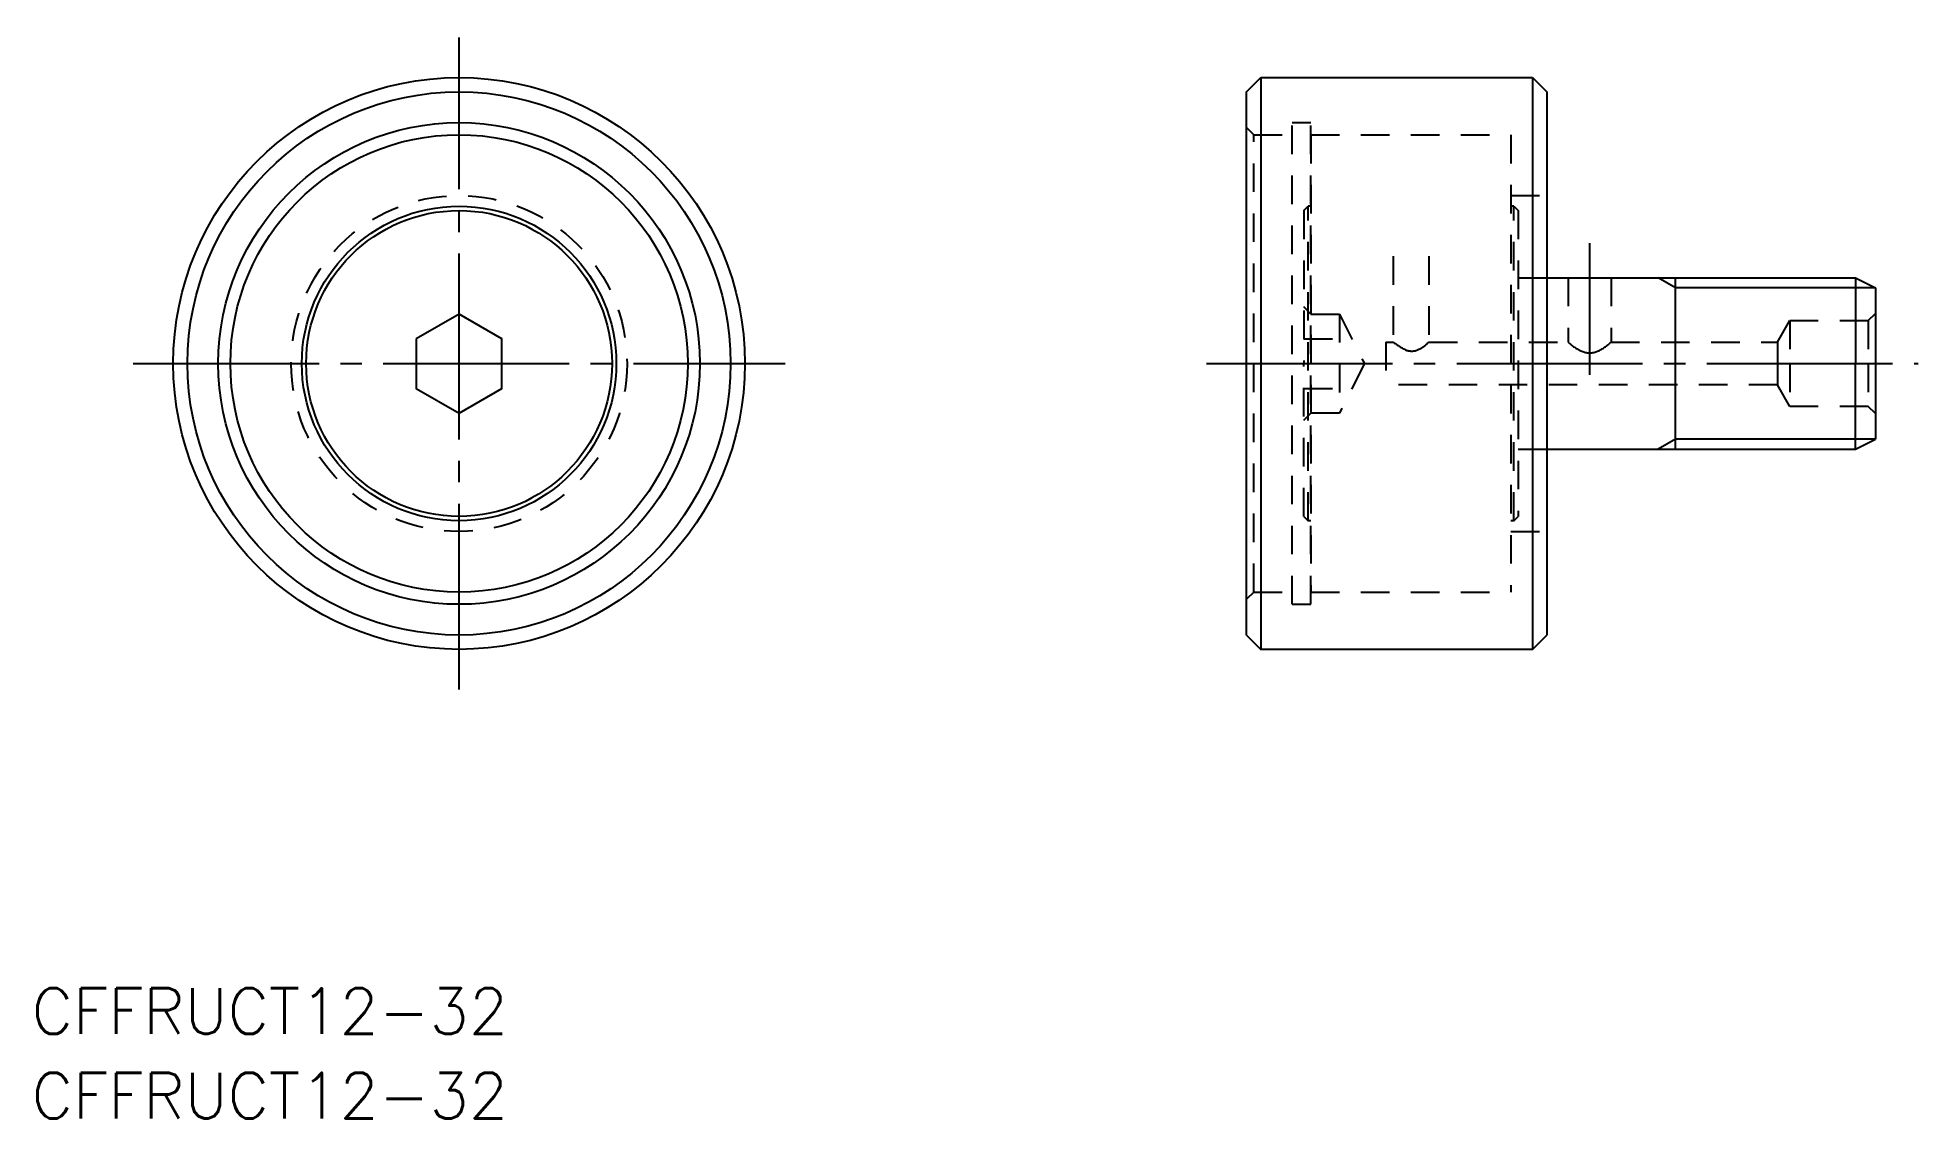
# Model space of a CAD drawing. Extents: x -4 to 128, y 53 to 129.
import ezdxf

# ---------------------------------------------------------------- set-up
doc = ezdxf.new("R2010")
doc.units = 0
doc.linetypes.add('CENTER', pattern=[17.5, 13, -1.5, 1.5, -1.5])
doc.linetypes.add('DASHED', pattern=[3.5, 2, -1.5])
doc.layers.get('0').update_dxf_attribs({"linetype": 'CONTINUOUS'})
doc.layers.add('CENTER', color=1, linetype='CENTER')
doc.styles.get("Standard").update_dxf_attribs({"font": 'txt.shx', "bigfont": '@extfont2.shx'})

msp = doc.modelspace()

# ---------------------------------------------------------------- linework, layer by layer
at = {"color": 7, "linetype": 'CONTINUOUS'}
for p, q in [((80.71, 124.91), (81.71, 125.91)), ((81.71, 125.91), (100.71, 125.91)), ((81.71, 125.91), (81.71, 85.91)), ((100.71, 125.91), (101.71, 124.91)), ((100.71, 125.91), (100.71, 85.91)), ((80.71, 86.91), (80.71, 124.91)), ((101.71, 124.91), (101.71, 86.91)), ((101.71, 111.91), (123.31, 111.91)), ((110.71, 99.91), (110.71, 111.91)), ((123.31, 111.91), (124.71, 111.21)), ((123.31, 111.91), (123.31, 105.91)), ((124.71, 111.21), (124.71, 100.61)), ((123.31, 99.91), (123.31, 105.91)), ((123.31, 99.91), (124.71, 100.61)), ((101.71, 99.91), (123.31, 99.91)), ((80.71, 86.91), (81.71, 85.91)), ((100.71, 85.91), (101.71, 86.91)), ((100.71, 85.91), (81.71, 85.91))]:
    msp.add_line(p, q, dxfattribs=at)
at = {"color": 3, "linetype": 'DASHED'}
for p, q in [((81.21, 121.91), (80.71, 122.41)), ((83.91, 122.76), (85.21, 122.76)), ((83.91, 89.06), (83.91, 122.76)), ((85.21, 89.06), (85.21, 122.76)), ((81.21, 121.91), (83.91, 121.91)), ((81.21, 89.91), (81.21, 121.91)), ((85.21, 121.91), (99.21, 121.91)), ((85.21, 121.91), (85.21, 89.91)), ((85.21, 121.91), (99.21, 121.91)), ((99.21, 121.91), (99.21, 89.91)), ((99.21, 121.91), (99.21, 89.91)), ((99.21, 117.66), (101.71, 117.66)), ((84.71, 116.61), (85.01, 116.91)), ((84.71, 116.61), (84.71, 105.91)), ((85.01, 94.91), (85.01, 116.91)), ((85.21, 116.91), (85.01, 116.91)), ((99.41, 116.91), (99.21, 116.91)), ((99.41, 116.91), (99.71, 116.61)), ((99.41, 94.91), (99.41, 116.91)), ((99.71, 116.61), (99.71, 95.21)), ((90.96, 113.41), (90.96, 107.41)), ((93.46, 113.41), (93.46, 107.41)), ((99.71, 111.91), (101.71, 111.91)), ((103.21, 111.91), (103.21, 107.41)), ((106.21, 111.91), (106.21, 107.41)), ((85.21, 109.37), (84.71, 109.87)), ((85.21, 109.37), (87.21, 109.37)), ((87.21, 109.37), (88.95, 105.91)), ((87.21, 109.37), (87.21, 102.44)), ((124.21, 108.91), (124.71, 109.41)), ((117.85, 107.41), (118.71, 108.91)), ((118.71, 108.91), (124.21, 108.91)), ((118.71, 108.91), (118.71, 105.91)), ((124.21, 108.91), (124.21, 105.91)), ((84.71, 107.64), (87.21, 107.64)), ((90.46, 107.41), (90.46, 104.41)), ((90.46, 107.41), (90.96, 107.41)), ((93.46, 107.41), (103.21, 107.41)), ((106.21, 107.41), (117.85, 107.41)), ((117.85, 107.41), (117.85, 105.91)), ((84.71, 95.21), (84.71, 105.91)), ((88.95, 105.91), (87.21, 102.44)), ((117.85, 105.91), (117.85, 104.41)), ((118.71, 105.91), (118.71, 102.91)), ((124.21, 105.91), (124.21, 102.91)), ((84.71, 104.17), (87.21, 104.17)), ((117.85, 104.41), (90.46, 104.41)), ((118.71, 102.91), (117.85, 104.41)), ((124.21, 102.91), (118.71, 102.91)), ((124.71, 102.41), (124.21, 102.91)), ((84.71, 101.94), (85.21, 102.44)), ((87.21, 102.44), (85.21, 102.44)), ((99.71, 99.91), (101.71, 99.91)), ((84.71, 95.21), (85.01, 94.91)), ((85.21, 94.91), (85.01, 94.91)), ((99.41, 94.91), (99.21, 94.91)), ((99.41, 94.91), (99.71, 95.21)), ((99.21, 94.16), (101.71, 94.16)), ((81.21, 89.91), (80.71, 89.41)), ((81.21, 89.91), (83.91, 89.91)), ((85.21, 89.91), (99.21, 89.91)), ((85.21, 89.91), (99.21, 89.91)), ((83.91, 89.06), (85.21, 89.06))]:
    msp.add_line(p, q, dxfattribs=at)
at = {"color": 3, "linetype": 'CONTINUOUS'}
for p, q in [((110.71, 111.21), (109.5, 111.91)), ((124.71, 111.21), (110.71, 111.21)), ((110.71, 100.61), (109.5, 99.91)), ((124.71, 100.61), (110.71, 100.61))]:
    msp.add_line(p, q, dxfattribs=at)
at = {"color": 7, "linetype": 'CONTINUOUS'}
msp.add_lwpolyline([(22.61, 107.64), (22.61, 104.17), (25.61, 102.44), (28.61, 104.17), (28.61, 107.64), (25.61, 109.37)], close=True, dxfattribs=at)
at = {"color": 3, "linetype": 'DASHED'}
for points in [[(90.96, 107.41, 0.035173), (91.82, 106.87, 0.210475), (92.72, 106.88, 0.100227), (93.46, 107.41)], [(103.21, 107.41, 0.102225), (104.16, 106.77, 0.199033), (105.27, 106.77, 0.102236), (106.21, 107.41)]]:
    msp.add_lwpolyline(points, format="xyb", dxfattribs=at)
at = {"color": 7, "linetype": 'CONTINUOUS'}
for radius in [20, 19, 16.85, 16, 11, 10.7]:
    msp.add_circle((25.61, 105.91), radius, dxfattribs=at)
at = {"color": 3, "linetype": 'DASHED'}
msp.add_circle((25.61, 105.91), 11.75, dxfattribs=at)
at = {"layer": 'CENTER', "color": 1, "linetype": 'CENTER'}
for p, q in [((25.61, 83.1), (25.61, 128.71)), ((104.71, 114.33), (104.71, 105.12)), ((2.81, 105.91), (48.42, 105.91)), ((77.91, 105.91), (127.71, 105.91))]:
    msp.add_line(p, q, dxfattribs=at)

# ---------------------------------------------------------------- texts
at = {"color": 7, "linetype": 'CONTINUOUS'}
for p in [(-4.29, 59), (-4.29, 53.09)]:
    msp.add_text('CFFRUCT12-32', height=3.2, dxfattribs=at).set_placement(p)

doc.saveas('drawing.dxf')
